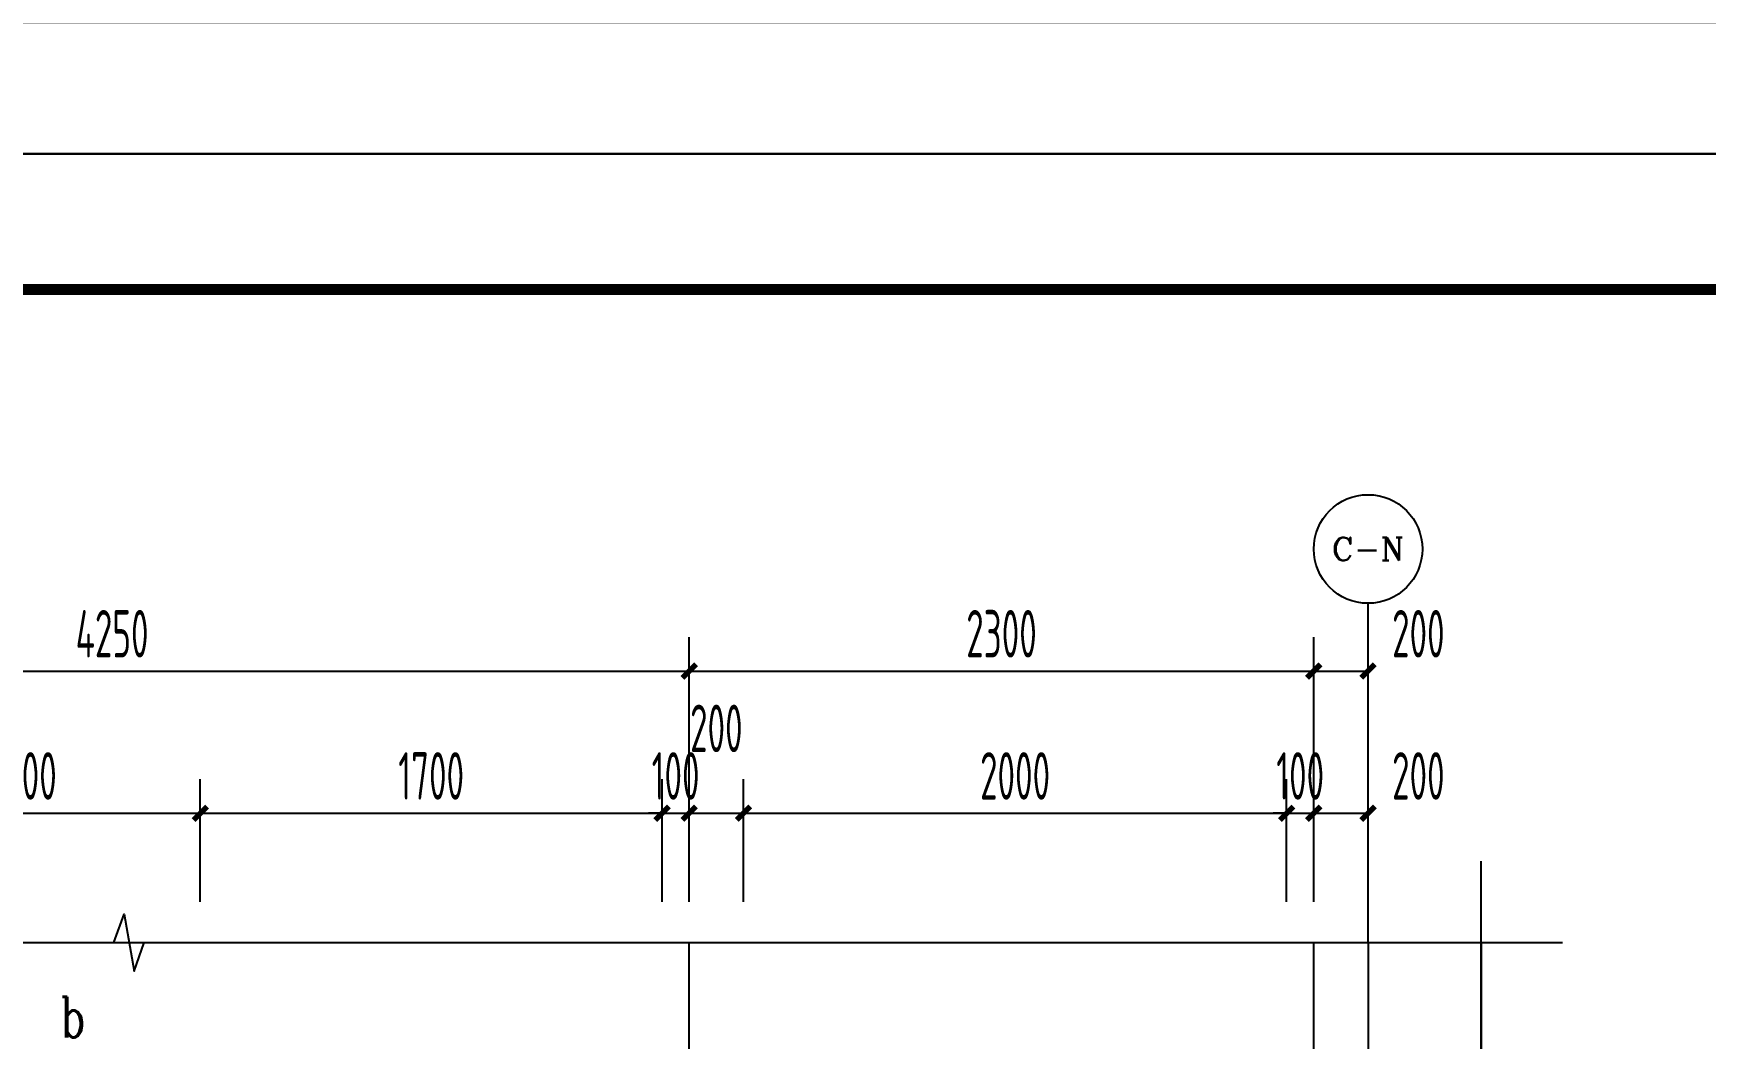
# Model space of a CAD drawing. Extents: x -473190 to 2138458, y -81875 to 2633646.
# Drawn here: x 1356273 to 1362430, y -25734 to -22032 of the extents above; entities that cross this region are included whole.
import ezdxf
from ezdxf.enums import TextEntityAlignment as Align

# ---------------------------------------------------------------- set-up
doc = ezdxf.new("R2010")
doc.units = 0
doc.header["$LTSCALE"] = 1000
doc.linetypes.add('DOTE', pattern=[2.42, 2, -0.2, 0.02, -0.2])
for name, color, linetype in [('AXIS', 3, 'Continuous'), ('AXIS_TEXT', 7, 'Continuous'), ('DIM_SYMB', 3, 'Continuous'), ('DOTE', 1, 'DOTE'), ('ECA_TK', 7, 'Continuous'), ('PUB_DIM', 3, 'Continuous'), ('PUB_TEXT', 7, 'Continuous'), ('tk', 7, 'Continuous')]:
    doc.layers.add(name, color=color, linetype=linetype)
doc.styles.add('_TCH_AXIS', font='COMPLEX', dxfattribs={"bigfont": 'GBCBIG'})
doc.styles.add('_TCH_DIM_T3', font='tssdeng.shx', dxfattribs={"width": 0.564706, "bigfont": '@@@tssdchn.shx'})
doc.styles.add('_TCH_LABEL', font='COMPLEX', dxfattribs={"bigfont": 'GBCBIG'})
doc.styles.add('COMPLEX', font='COMPLEX.shx', dxfattribs={"width": 0.65})
doc.dimstyles.new('_TCH_ARCH&&50', dxfattribs={"dimtxt": 175, "dimasz": 50, "dimexe": 125, "dimexo": 150, "dimgap": 50, "dimtad": 1, "dimdec": 0, "dimzin": 0, "dimdsep": 46, "dimtxsty": '_TCH_DIM_T3', "dimblk": 'ARCHTICK', "dimcen": 0.09, "dimclrt": 7, "dimazin": 2, "dimtfac": 1, "dimtdec": 0, "dimtix": 1, "dimtmove": 2, "dimatfit": 3, "dimfxl": 0, "dimtolj": 1, "dimtzin": 0, "dimarcsym": 0})

# ---------------------------------------------------------------- blocks, each defined once
blk = doc.blocks.new('10B_A1E图框')
at = {"layer": 'ECA_TK'}
blk.add_lwpolyline([(0, 0), (841, 0), (841, 594), (0, 594)], close=True, dxfattribs=at)
at = {"layer": 'ECA_TK', "const_width": 0.8}
blk.add_lwpolyline([(831, 10), (831, 584), (18, 584), (18, 10)], close=True, dxfattribs=at)
blk = doc.blocks.new('_ArchTick')
at = {"color": 0, "linetype": 'ByBlock', "const_width": 0.4}
blk.add_lwpolyline([(-0.5, -0.5), (0.5, 0.5)], dxfattribs=at)
blk = doc.blocks.new('*D2750')
at = {"layer": 'Defpoints', "color": 0, "transparency": 16777216}
for p in [(1356887, -24904), (1355587, -25380.7), (1356887, -25380.7)]:
    blk.add_point(p, dxfattribs=at)
at = {"layer": 'PUB_DIM', "color": 0, "lineweight": -2, "transparency": 16777216}
for p, q in [((1355587, -25230.7), (1355587, -24779)), ((1356887, -25230.7), (1356887, -24779)), ((1355587, -24904), (1356887, -24904))]:
    blk.add_line(p, q, dxfattribs=at)
at = {"layer": 'PUB_DIM', "color": 0, "lineweight": -2, "transparency": 16777216, "xscale": 50, "yscale": 50, "zscale": 50, "rotation": 180}
blk.add_blockref('_ArchTick', (1355587, -24904), dxfattribs=at)
at = {"layer": 'PUB_DIM', "color": 0, "lineweight": -2, "transparency": 16777216, "xscale": 50, "yscale": 50, "zscale": 50}
blk.add_blockref('_ArchTick', (1356887, -24904), dxfattribs=at)
at = {"layer": 'PUB_DIM', "color": 7, "transparency": 16777216, "insert": (1356237, -24766.5), "char_height": 175, "attachment_point": 5, "style": '_TCH_DIM_T3'}
blk.add_mtext('\\A1;1300', dxfattribs=at)
blk = doc.blocks.new('*D2751')
at = {"layer": 'Defpoints', "color": 0, "transparency": 16777216}
for p in [(1358587.1, -24904), (1356887, -25380.7), (1358587.1, -25380.7)]:
    blk.add_point(p, dxfattribs=at)
at = {"layer": 'PUB_DIM', "color": 0, "lineweight": -2, "transparency": 16777216}
for p, q in [((1356887, -25230.7), (1356887, -24779)), ((1358587.1, -25230.7), (1358587.1, -24779)), ((1356887, -24904), (1358587.1, -24904))]:
    blk.add_line(p, q, dxfattribs=at)
at = {"layer": 'PUB_DIM', "color": 0, "lineweight": -2, "transparency": 16777216, "xscale": 50, "yscale": 50, "zscale": 50, "rotation": 180}
blk.add_blockref('_ArchTick', (1356887, -24904), dxfattribs=at)
at = {"layer": 'PUB_DIM', "color": 0, "lineweight": -2, "transparency": 16777216, "xscale": 50, "yscale": 50, "zscale": 50}
blk.add_blockref('_ArchTick', (1358587.1, -24904), dxfattribs=at)
at = {"layer": 'PUB_DIM', "color": 7, "transparency": 16777216, "insert": (1357737.1, -24766.5), "char_height": 175, "attachment_point": 5, "style": '_TCH_DIM_T3'}
blk.add_mtext('\\A1;1700', dxfattribs=at)
blk = doc.blocks.new('*D2752')
at = {"layer": 'Defpoints', "color": 0, "transparency": 16777216}
for p in [(1358687.1, -24904), (1358587.1, -25380.7), (1358687.1, -25380.7)]:
    blk.add_point(p, dxfattribs=at)
at = {"layer": 'PUB_DIM', "color": 0, "lineweight": -2, "transparency": 16777216}
for p, q in [((1358587.1, -25230.7), (1358587.1, -24779)), ((1358687.1, -25230.7), (1358687.1, -24779)), ((1358587.1, -24904), (1358537.1, -24904)), ((1358587.1, -24904), (1358687.1, -24904)), ((1358687.1, -24904), (1358737.1, -24904))]:
    blk.add_line(p, q, dxfattribs=at)
at = {"layer": 'PUB_DIM', "color": 0, "lineweight": -2, "transparency": 16777216, "xscale": 50, "yscale": 50, "zscale": 50}
blk.add_blockref('_ArchTick', (1358587.1, -24904), dxfattribs=at)
at = {"layer": 'PUB_DIM', "color": 0, "lineweight": -2, "transparency": 16777216, "xscale": 50, "yscale": 50, "zscale": 50, "rotation": 180}
blk.add_blockref('_ArchTick', (1358687.1, -24904), dxfattribs=at)
at = {"layer": 'PUB_DIM', "color": 7, "transparency": 16777216, "insert": (1358637.1, -24766.5), "char_height": 175, "attachment_point": 5, "style": '_TCH_DIM_T3'}
blk.add_mtext('\\A1;100', dxfattribs=at)
blk = doc.blocks.new('*D2753')
at = {"layer": 'Defpoints', "color": 0, "transparency": 16777216}
for p in [(1358887.1, -24904), (1358687.1, -25380.7), (1358887.1, -25380.7)]:
    blk.add_point(p, dxfattribs=at)
at = {"layer": 'PUB_DIM', "color": 0, "lineweight": -2, "transparency": 16777216}
for p, q in [((1358687.1, -25230.7), (1358687.1, -24779)), ((1358887.1, -25230.7), (1358887.1, -24779)), ((1358687.1, -24904), (1358887.1, -24904))]:
    blk.add_line(p, q, dxfattribs=at)
at = {"layer": 'PUB_DIM', "color": 0, "lineweight": -2, "transparency": 16777216, "xscale": 50, "yscale": 50, "zscale": 50, "rotation": 180}
blk.add_blockref('_ArchTick', (1358687.1, -24904), dxfattribs=at)
at = {"layer": 'PUB_DIM', "color": 0, "lineweight": -2, "transparency": 16777216, "xscale": 50, "yscale": 50, "zscale": 50}
blk.add_blockref('_ArchTick', (1358887.1, -24904), dxfattribs=at)
at = {"layer": 'PUB_DIM', "color": 7, "transparency": 16777216, "insert": (1358787.1, -24591.5), "char_height": 175, "attachment_point": 5, "style": '_TCH_DIM_T3'}
blk.add_mtext('\\A1;200', dxfattribs=at)
blk = doc.blocks.new('*D2754')
at = {"layer": 'Defpoints', "color": 0, "transparency": 16777216}
for p in [(1360887, -24904), (1358887.1, -25380.7), (1360887, -25380.7)]:
    blk.add_point(p, dxfattribs=at)
at = {"layer": 'PUB_DIM', "color": 0, "lineweight": -2, "transparency": 16777216}
for p, q in [((1358887.1, -25230.7), (1358887.1, -24779)), ((1360887, -25230.7), (1360887, -24779)), ((1358887.1, -24904), (1360887, -24904))]:
    blk.add_line(p, q, dxfattribs=at)
at = {"layer": 'PUB_DIM', "color": 0, "lineweight": -2, "transparency": 16777216, "xscale": 50, "yscale": 50, "zscale": 50, "rotation": 180}
blk.add_blockref('_ArchTick', (1358887.1, -24904), dxfattribs=at)
at = {"layer": 'PUB_DIM', "color": 0, "lineweight": -2, "transparency": 16777216, "xscale": 50, "yscale": 50, "zscale": 50}
blk.add_blockref('_ArchTick', (1360887, -24904), dxfattribs=at)
at = {"layer": 'PUB_DIM', "color": 7, "transparency": 16777216, "insert": (1359887.1, -24766.5), "char_height": 175, "attachment_point": 5, "style": '_TCH_DIM_T3'}
blk.add_mtext('\\A1;2000', dxfattribs=at)
blk = doc.blocks.new('*D2755')
at = {"layer": 'Defpoints', "color": 0, "transparency": 16777216}
for p in [(1360987, -24904), (1360887, -25380.7), (1360987, -25380.7)]:
    blk.add_point(p, dxfattribs=at)
at = {"layer": 'PUB_DIM', "color": 0, "lineweight": -2, "transparency": 16777216}
for p, q in [((1360887, -25230.7), (1360887, -24779)), ((1360987, -25230.7), (1360987, -24779)), ((1360887, -24904), (1360837, -24904)), ((1360887, -24904), (1360987, -24904)), ((1360987, -24904), (1361037, -24904))]:
    blk.add_line(p, q, dxfattribs=at)
at = {"layer": 'PUB_DIM', "color": 0, "lineweight": -2, "transparency": 16777216, "xscale": 50, "yscale": 50, "zscale": 50}
blk.add_blockref('_ArchTick', (1360887, -24904), dxfattribs=at)
at = {"layer": 'PUB_DIM', "color": 0, "lineweight": -2, "transparency": 16777216, "xscale": 50, "yscale": 50, "zscale": 50, "rotation": 180}
blk.add_blockref('_ArchTick', (1360987, -24904), dxfattribs=at)
at = {"layer": 'PUB_DIM', "color": 7, "transparency": 16777216, "insert": (1360937, -24766.5), "char_height": 175, "attachment_point": 5, "style": '_TCH_DIM_T3'}
blk.add_mtext('\\A1;100', dxfattribs=at)
blk = doc.blocks.new('*D2756')
at = {"layer": 'Defpoints', "color": 0, "transparency": 16777216}
for p in [(1361187, -24904), (1360987, -25380.7), (1361187, -25380.7)]:
    blk.add_point(p, dxfattribs=at)
at = {"layer": 'PUB_DIM', "color": 0, "lineweight": -2, "transparency": 16777216}
for p, q in [((1360987, -25230.7), (1360987, -24779)), ((1361187, -25230.7), (1361187, -24779)), ((1360987, -24904), (1361187, -24904))]:
    blk.add_line(p, q, dxfattribs=at)
at = {"layer": 'PUB_DIM', "color": 0, "lineweight": -2, "transparency": 16777216, "xscale": 50, "yscale": 50, "zscale": 50, "rotation": 180}
blk.add_blockref('_ArchTick', (1360987, -24904), dxfattribs=at)
at = {"layer": 'PUB_DIM', "color": 0, "lineweight": -2, "transparency": 16777216, "xscale": 50, "yscale": 50, "zscale": 50}
blk.add_blockref('_ArchTick', (1361187, -24904), dxfattribs=at)
at = {"layer": 'PUB_DIM', "color": 7, "transparency": 16777216, "insert": (1361372, -24766.5), "char_height": 175, "attachment_point": 5, "style": '_TCH_DIM_T3'}
blk.add_mtext('\\A1;200', dxfattribs=at)
blk = doc.blocks.new('*D2772')
at = {"layer": 'Defpoints', "color": 0, "transparency": 16777216}
for p in [(1358687.1, -24380.3), (1354437, -25380.7), (1358687.1, -25380.7)]:
    blk.add_point(p, dxfattribs=at)
at = {"layer": 'PUB_DIM', "color": 0, "lineweight": -2, "transparency": 16777216}
for p, q in [((1354437, -25230.7), (1354437, -24255.3)), ((1358687.1, -25230.7), (1358687.1, -24255.3)), ((1354437, -24380.3), (1358687.1, -24380.3))]:
    blk.add_line(p, q, dxfattribs=at)
at = {"layer": 'PUB_DIM', "color": 0, "lineweight": -2, "transparency": 16777216, "xscale": 50, "yscale": 50, "zscale": 50, "rotation": 180}
blk.add_blockref('_ArchTick', (1354437, -24380.3), dxfattribs=at)
at = {"layer": 'PUB_DIM', "color": 0, "lineweight": -2, "transparency": 16777216, "xscale": 50, "yscale": 50, "zscale": 50}
blk.add_blockref('_ArchTick', (1358687.1, -24380.3), dxfattribs=at)
at = {"layer": 'PUB_DIM', "color": 7, "transparency": 16777216, "insert": (1356562.1, -24242.8), "char_height": 175, "attachment_point": 5, "style": '_TCH_DIM_T3'}
blk.add_mtext('\\A1;4250', dxfattribs=at)
blk = doc.blocks.new('*D2773')
at = {"layer": 'Defpoints', "color": 0, "transparency": 16777216}
for p in [(1360987, -24380.3), (1358687.1, -25380.7), (1360987, -25380.7)]:
    blk.add_point(p, dxfattribs=at)
at = {"layer": 'PUB_DIM', "color": 0, "lineweight": -2, "transparency": 16777216}
for p, q in [((1358687.1, -25230.7), (1358687.1, -24255.3)), ((1360987, -25230.7), (1360987, -24255.3)), ((1358687.1, -24380.3), (1360987, -24380.3))]:
    blk.add_line(p, q, dxfattribs=at)
at = {"layer": 'PUB_DIM', "color": 0, "lineweight": -2, "transparency": 16777216, "xscale": 50, "yscale": 50, "zscale": 50, "rotation": 180}
blk.add_blockref('_ArchTick', (1358687.1, -24380.3), dxfattribs=at)
at = {"layer": 'PUB_DIM', "color": 0, "lineweight": -2, "transparency": 16777216, "xscale": 50, "yscale": 50, "zscale": 50}
blk.add_blockref('_ArchTick', (1360987, -24380.3), dxfattribs=at)
at = {"layer": 'PUB_DIM', "color": 7, "transparency": 16777216, "insert": (1359837.1, -24242.8), "char_height": 175, "attachment_point": 5, "style": '_TCH_DIM_T3'}
blk.add_mtext('\\A1;2300', dxfattribs=at)
blk = doc.blocks.new('*D2774')
at = {"layer": 'Defpoints', "color": 0, "transparency": 16777216}
for p in [(1361187, -24380.3), (1360987, -25380.7), (1361187, -25380.7)]:
    blk.add_point(p, dxfattribs=at)
at = {"layer": 'PUB_DIM', "color": 0, "lineweight": -2, "transparency": 16777216}
for p, q in [((1360987, -25230.7), (1360987, -24255.3)), ((1361187, -25230.7), (1361187, -24255.3)), ((1360987, -24380.3), (1361187, -24380.3))]:
    blk.add_line(p, q, dxfattribs=at)
at = {"layer": 'PUB_DIM', "color": 0, "lineweight": -2, "transparency": 16777216, "xscale": 50, "yscale": 50, "zscale": 50, "rotation": 180}
blk.add_blockref('_ArchTick', (1360987, -24380.3), dxfattribs=at)
at = {"layer": 'PUB_DIM', "color": 0, "lineweight": -2, "transparency": 16777216, "xscale": 50, "yscale": 50, "zscale": 50}
blk.add_blockref('_ArchTick', (1361187, -24380.3), dxfattribs=at)
at = {"layer": 'PUB_DIM', "color": 7, "transparency": 16777216, "insert": (1361372, -24242.8), "char_height": 175, "attachment_point": 5, "style": '_TCH_DIM_T3'}
blk.add_mtext('\\A1;200', dxfattribs=at)
blk = doc.blocks.new('_AXISO')
blk.add_circle((0, 0), 0.5)
at = {"layer": 'AXIS_TEXT', "style": 'COMPLEX', "width": 1.041667}
blk.add_attdef('A', text='', height=0.56, dxfattribs=at).set_placement((-0.25, -0.28), (0.25, -0.28), align=Align.FIT)

msp = doc.modelspace()

# ---------------------------------------------------------------- linework, layer by layer
msp.add_lwpolyline([(1351645.7, -25380.7), (1361603.1, -25380.7), (1361603.1, -32151), (1351645.7, -32151)], close=True)
at = {"layer": 'AXIS'}
msp.add_line((1361187, -25380.7), (1361187, -24130.7), dxfattribs=at)
at = {"layer": 'DIM_SYMB'}
for points in [[(1361603.1, -32451), (1361603.1, -28822.1), (1361498.1, -28783.9), (1361708.1, -28746.8), (1361603.1, -28709.6), (1361603.1, -25080.7)], [(1351345.7, -25380.7), (1356568.1, -25380.7), (1356606.3, -25275.7), (1356643.4, -25485.7), (1356680.6, -25380.7), (1361903.1, -25380.7)]]:
    msp.add_lwpolyline(points, dxfattribs=at)
at = {"layer": 'DOTE'}
for p, q in [((1358687.1, -28662.1), (1358687.1, -25380.7)), ((1360987, -29662.1), (1360987, -25380.7)), ((1361187, -25380.7), (1361187, -32333.3))]:
    msp.add_line(p, q, dxfattribs=at)

# ---------------------------------------------------------------- block references
at = {"layer": 'AXIS'}
ref = msp.add_blockref('_AXISO', (1361187, -23930.7), dxfattribs=dict(at, xscale=400, yscale=400, zscale=400))
ref.add_attrib('A', 'C-N', dxfattribs={"layer": 'AXIS_TEXT', "height": 84.9, "style": '_TCH_AXIS'}).set_placement((1361053.6, -23973.1), (1361320.4, -23973.1), align=Align.FIT)
at = {"layer": 'tk', "xscale": 50, "yscale": 50, "zscale": 50}
for p in [(1348313.1, -22474.7), (1348313.1, -52174.7)]:
    msp.add_blockref('10B_A1E图框', p, dxfattribs=at)

# ---------------------------------------------------------------- texts
at = {"layer": 'PUB_TEXT', "style": '_TCH_LABEL', "width": 0.705882}
msp.add_text('b', height=148.8, dxfattribs=at).set_placement((1356370.1, -25729.6))

# ---------------------------------------------------------------- dimensions: what is measured, and where the dimension line sits
at = {"layer": 'PUB_DIM'}
for p1, p2, distance, picture, middle in [((1354437, -25380.7), (1358687.1, -25380.7), 1000.4, '*D2772', (1356562.1, -24242.8)), ((1358687.1, -25380.7), (1360987, -25380.7), 1000.4, '*D2773', (1359837.1, -24242.8)), ((1355587, -25380.7), (1356887, -25380.7), 476.7, '*D2750', (1356237, -24766.5)), ((1356887, -25380.7), (1358587.1, -25380.7), 476.7, '*D2751', (1357737.1, -24766.5)), ((1358587.1, -25380.7), (1358687.1, -25380.7), 476.7, '*D2752', (1358637.1, -24766.5)), ((1358887.1, -25380.7), (1360887, -25380.7), 476.7, '*D2754', (1359887.1, -24766.5)), ((1360887, -25380.7), (1360987, -25380.7), 476.7, '*D2755', (1360937, -24766.5))]:
    dim = msp.add_aligned_dim(p1=p1, p2=p2, distance=distance, dimstyle='_TCH_ARCH&&50', dxfattribs=at)
    dim.commit()
    dim.dimension.update_dxf_attribs({"geometry": picture, "text_midpoint": middle})
for base, p1, p2, picture, middle in [((1361187, -24380.3), (1360987, -25380.7), (1361187, -25380.7), '*D2774', (1361372, -24242.8)), ((1358887.1, -24904), (1358687.1, -25380.7), (1358887.1, -25380.7), '*D2753', (1358787.1, -24591.5)), ((1361187, -24904), (1360987, -25380.7), (1361187, -25380.7), '*D2756', (1361372, -24766.5))]:
    dim = msp.add_linear_dim(base=base, p1=p1, p2=p2, angle=0, dimstyle='_TCH_ARCH&&50', dxfattribs=at)
    dim.commit()
    dim.dimension.update_dxf_attribs({"geometry": picture, "text_midpoint": middle, "dimtype": 129})

doc.saveas('drawing.dxf')
